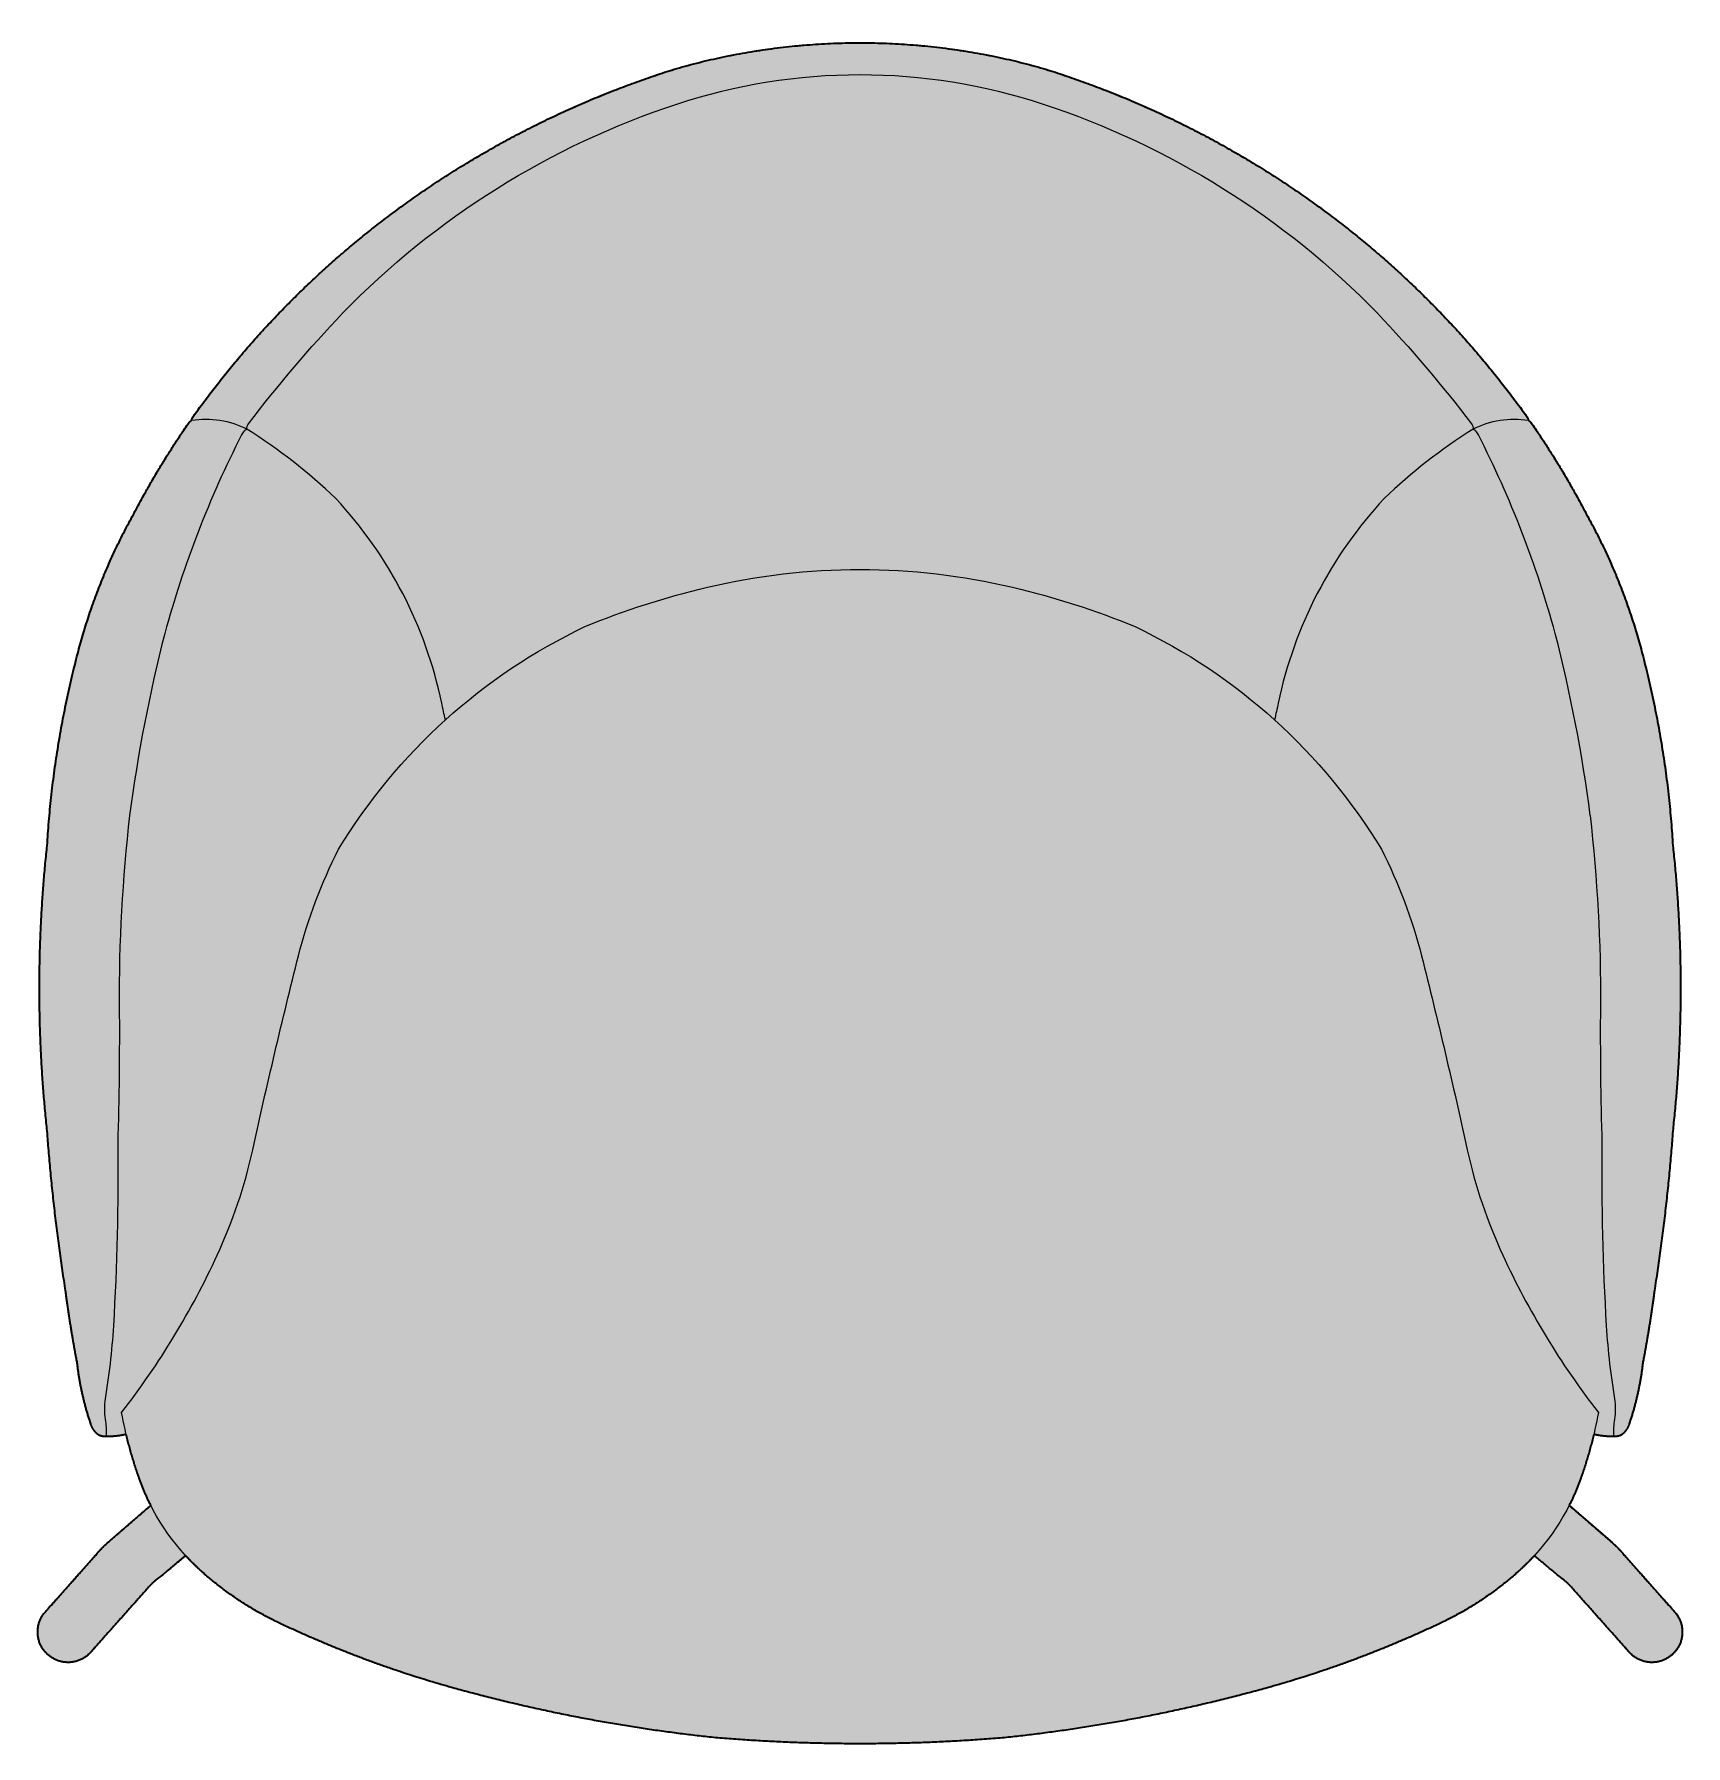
# Model space of a CAD drawing. Header units: millimetres. Extents: x 0 to 2098, y -1078 to 1488.
# Drawn here: x 60 to 930, y -1078 to -176 of the extents above; entities that cross this region are included whole.
import ezdxf

# ---------------------------------------------------------------- set-up
doc = ezdxf.new("R2010")
doc.units = ezdxf.units.MM
doc.layers.add('Blocks', color=7, linetype='Continuous')
doc.layers.add('Blocks$Fill', color=7, linetype='Continuous', true_color=0xffffff)
doc.layers.add('Blocks$Inner', color=7, linetype='Continuous', lineweight=25, true_color=0x007f00)
doc.layers.add('Blocks$Outline', color=7, linetype='Continuous', lineweight=35, true_color=0xff3f3f)

# ---------------------------------------------------------------- blocks, each defined once
blk = doc.blocks.new('Nest Easy Chair XL Top')
at = {"layer": 'Blocks$Fill'}
blk.add_hatch(color=256, dxfattribs=at).paths.add_polyline_path([(76.1, -335.31), (62.38, -346.76), (61.64, -347.3), (60.9, -347.85), (60.19, -348.43), (59.49, -349.03), (58.8, -349.65), (58.14, -350.29), (57.5, -350.95), (56.88, -351.63), (25.72, -386.62), (25.48, -386.87), (25.23, -387.12), (24.97, -387.36), (24.7, -387.6), (24.43, -387.83), (24.15, -388.06), (23.86, -388.29), (23.56, -388.51), (23.26, -388.72), (22.95, -388.93), (22.63, -389.14), (22.31, -389.33), (21.98, -389.52), (21.64, -389.71), (21.3, -389.88), (20.95, -390.05), (20.59, -390.21), (20.24, -390.37), (19.87, -390.51), (19.5, -390.65), (19.13, -390.78), (18.75, -390.9), (18.36, -391.01), (17.98, -391.11), (17.59, -391.2), (17.19, -391.28), (16.8, -391.35), (16.4, -391.41), (16, -391.46), (15.6, -391.51), (15.19, -391.54), (14.79, -391.56), (14.39, -391.57), (13.98, -391.57), (13.58, -391.56), (13.18, -391.54), (12.77, -391.51), (12.37, -391.47), (11.98, -391.42), (11.58, -391.36), (11.19, -391.3), (10.79, -391.22), (10.41, -391.13), (10.02, -391.03), (9.64, -390.93), (9.27, -390.81), (8.9, -390.69), (8.53, -390.56), (8.17, -390.42), (7.81, -390.27), (7.46, -390.11), (7.12, -389.95), (6.78, -389.78), (6.45, -389.6), (6.12, -389.42), (5.8, -389.23), (5.49, -389.03), (5.18, -388.83), (4.89, -388.62), (4.59, -388.41), (4.31, -388.19), (4.03, -387.97), (3.76, -387.75), (3.5, -387.52), (3.24, -387.28), (2.98, -387.04), (2.73, -386.79), (2.48, -386.53), (2.24, -386.27), (2, -385.99), (1.76, -385.71), (1.53, -385.43), (1.31, -385.13), (1.09, -384.83), (0.87, -384.52), (0.67, -384.2), (0.46, -383.88), (0.27, -383.55), (0.08, -383.21), (-0.1, -382.87), (-0.27, -382.52), (-0.44, -382.17), (-0.6, -381.81), (-0.75, -381.44), (-0.89, -381.07), (-1.02, -380.7), (-1.14, -380.32), (-1.26, -379.94), (-1.36, -379.55), (-1.46, -379.16), (-1.54, -378.77), (-1.62, -378.37), (-1.68, -377.97), (-1.74, -377.57), (-1.78, -377.17), (-1.82, -376.77), (-1.85, -376.36), (-1.86, -375.96), (-1.87, -375.56), (-1.86, -375.15), (-1.85, -374.75), (-1.82, -374.35), (-1.78, -373.95), (-1.74, -373.55), (-1.68, -373.16), (-1.62, -372.76), (-1.54, -372.37), (-1.46, -371.98), (-1.37, -371.6), (-1.27, -371.22), (-1.16, -370.85), (-1.04, -370.48), (-0.91, -370.11), (-0.77, -369.75), (-0.63, -369.39), (-0.48, -369.04), (-0.32, -368.7), (-0.16, -368.36), (0.02, -368.03), (0.2, -367.7), (0.38, -367.38), (0.57, -367.07), (0.77, -366.77), (0.97, -366.47), (1.18, -366.17), (1.39, -365.89), (1.6, -365.61), (1.82, -365.34), (29.7, -333.87), (30.44, -333.03), (31.19, -332.21), (31.96, -331.39), (32.75, -330.59), (33.55, -329.81), (34.36, -329.04), (35.18, -328.29), (36.02, -327.55), (57.72, -308.78), (56.01, -305.27), (54.42, -301.72), (52.96, -298.12), (51.61, -294.49), (49.67, -288.8), (47.89, -283.05), (46.26, -277.25), (44.79, -271.4), (43.49, -271.68), (42.18, -271.92), (40.87, -272.13), (39.55, -272.29), (38.23, -272.42), (36.9, -272.51), (35.58, -272.56), (34.25, -272.57), (34.06, -272.57), (33.86, -272.58), (33.67, -272.57), (33.47, -272.56), (33.28, -272.55), (33.08, -272.53), (32.89, -272.51), (32.7, -272.49), (32.5, -272.45), (32.31, -272.42), (32.12, -272.38), (31.93, -272.34), (31.74, -272.29), (31.55, -272.24), (31.37, -272.18), (31.18, -272.12), (31.05, -272.07), (30.92, -272.02), (30.79, -271.97), (30.66, -271.91), (30.54, -271.85), (30.41, -271.79), (30.29, -271.72), (30.17, -271.65), (30.05, -271.57), (29.93, -271.49), (29.82, -271.41), (29.7, -271.33), (29.59, -271.24), (29.49, -271.16), (29.38, -271.06), (29.28, -270.97), (29.03, -270.73), (28.79, -270.47), (28.55, -270.21), (28.32, -269.94), (28.1, -269.67), (27.88, -269.38), (27.68, -269.09), (27.48, -268.8), (27.3, -268.5), (27.12, -268.19), (26.95, -267.88), (26.79, -267.56), (26.64, -267.24), (26.51, -266.92), (26.38, -266.59), (26.26, -266.26), (24.98, -262.32), (23.8, -258.34), (22.73, -254.33), (21.76, -250.3), (20.91, -246.23), (20.16, -242.15), (19.52, -238.05), (18.99, -233.95), (15.63, -214.82), (12.83, -195.61), (9.73, -174.59), (7.08, -153.5), (4.87, -132.35), (3.11, -111.17), (1.34, -92.49), (0.07, -73.75), (-0.69, -54.97), (-0.94, -36.17), (-0.69, -17.37), (0.07, 1.41), (1.34, 20.15), (3.11, 38.83), (4.03, 51.63), (5.27, 64.42), (6.82, 77.19), (8.68, 89.91), (10.86, 102.59), (13.34, 115.2), (16.13, 127.74), (19.23, 140.2), (21.91, 149.84), (24.9, 159.41), (28.2, 168.89), (31.8, 178.26), (35.69, 187.51), (39.87, 196.63), (44.34, 205.61), (49.07, 214.42), (55.67, 226.53), (62.62, 238.44), (69.94, 250.13), (77.6, 261.59), (77.78, 261.8), (77.97, 262.01), (78.17, 262.21), (78.37, 262.41), (78.57, 262.6), (78.78, 262.79), (79, 262.97), (79.21, 263.15), (79.26, 263.31), (79.31, 263.46), (79.37, 263.62), (79.42, 263.78), (79.49, 263.93), (79.55, 264.08), (79.62, 264.24), (79.69, 264.39), (79.76, 264.54), (79.84, 264.69), (79.92, 264.83), (80, 264.98), (80.08, 265.12), (80.17, 265.26), (80.26, 265.4), (80.36, 265.53), (85.92, 273.14), (91.64, 280.65), (97.51, 288.06), (103.52, 295.35), (109.68, 302.54), (115.99, 309.6), (122.43, 316.55), (129.01, 323.37), (135.72, 330.06), (142.56, 336.61), (149.52, 343.03), (156.6, 349.31), (163.8, 355.45), (171.11, 361.44), (178.52, 367.28), (186.04, 372.96), (194.48, 379.09), (203.07, 385.05), (211.8, 390.84), (220.65, 396.45), (229.62, 401.88), (238.72, 407.12), (247.93, 412.17), (257.24, 417.02), (266.65, 421.68), (276.16, 426.14), (285.75, 430.4), (295.43, 434.45), (305.18, 438.29), (314.99, 441.92), (324.87, 445.35), (334.8, 448.56), (346.5, 451.68), (358.35, 454.42), (370.33, 456.75), (382.42, 458.67), (388.5, 459.47), (394.6, 460.17), (400.71, 460.76), (406.84, 461.24), (412.99, 461.62), (419.14, 461.89), (425.29, 462.05), (431.45, 462.1), (437.61, 462.05), (443.76, 461.89), (449.91, 461.62), (456.06, 461.24), (462.19, 460.76), (468.3, 460.17), (474.4, 459.47), (480.48, 458.67), (492.57, 456.75), (504.55, 454.42), (516.4, 451.68), (528.1, 448.56), (538.03, 445.35), (547.91, 441.92), (557.72, 438.29), (567.47, 434.45), (577.15, 430.4), (586.74, 426.14), (596.25, 421.68), (605.66, 417.02), (614.97, 412.17), (624.18, 407.12), (633.28, 401.88), (642.25, 396.45), (651.1, 390.84), (659.83, 385.05), (668.42, 379.09), (676.86, 372.96), (684.38, 367.28), (691.79, 361.44), (699.1, 355.45), (706.3, 349.31), (713.38, 343.03), (720.34, 336.61), (727.18, 330.06), (733.89, 323.37), (740.47, 316.55), (746.91, 309.6), (753.22, 302.54), (759.38, 295.35), (765.39, 288.06), (771.26, 280.65), (776.98, 273.14), (782.54, 265.53), (782.64, 265.4), (782.73, 265.26), (782.82, 265.12), (782.9, 264.98), (782.98, 264.83), (783.06, 264.69), (783.14, 264.54), (783.21, 264.39), (783.28, 264.24), (783.35, 264.08), (783.41, 263.93), (783.48, 263.78), (783.53, 263.62), (783.59, 263.46), (783.64, 263.31), (783.69, 263.15), (783.9, 262.97), (784.12, 262.79), (784.33, 262.6), (784.53, 262.41), (784.73, 262.21), (784.93, 262.01), (785.12, 261.8), (785.3, 261.59), (792.96, 250.13), (800.28, 238.44), (807.23, 226.53), (813.83, 214.42), (818.56, 205.61), (823.03, 196.63), (827.21, 187.51), (831.1, 178.26), (834.7, 168.89), (838, 159.41), (840.99, 149.84), (843.67, 140.2), (846.77, 127.74), (849.56, 115.2), (852.05, 102.59), (854.22, 89.91), (856.08, 77.19), (857.63, 64.42), (858.87, 51.63), (859.79, 38.83), (861.56, 20.15), (862.83, 1.41), (863.59, -17.37), (863.84, -36.17), (863.59, -54.97), (862.83, -73.75), (861.56, -92.49), (859.79, -111.17), (858.03, -132.35), (855.82, -153.5), (853.17, -174.59), (850.07, -195.61), (847.27, -214.82), (843.91, -233.95), (843.38, -238.05), (842.74, -242.15), (841.99, -246.23), (841.14, -250.3), (840.17, -254.33), (839.1, -258.34), (837.92, -262.32), (836.64, -266.26), (836.52, -266.59), (836.4, -266.92), (836.26, -267.24), (836.11, -267.56), (835.95, -267.88), (835.78, -268.19), (835.6, -268.5), (835.42, -268.8), (835.22, -269.09), (835.02, -269.38), (834.8, -269.67), (834.58, -269.94), (834.35, -270.21), (834.12, -270.47), (833.87, -270.73), (833.62, -270.97), (833.52, -271.06), (833.41, -271.16), (833.31, -271.24), (833.2, -271.33), (833.08, -271.41), (832.97, -271.49), (832.85, -271.57), (832.73, -271.65), (832.61, -271.72), (832.49, -271.79), (832.36, -271.85), (832.24, -271.91), (832.11, -271.97), (831.98, -272.02), (831.85, -272.07), (831.72, -272.12), (831.53, -272.18), (831.35, -272.24), (831.16, -272.29), (830.97, -272.34), (830.78, -272.38), (830.59, -272.42), (830.4, -272.45), (830.2, -272.49), (830.01, -272.51), (829.82, -272.53), (829.62, -272.55), (829.43, -272.56), (829.23, -272.57), (829.04, -272.58), (828.84, -272.57), (828.65, -272.57), (827.32, -272.56), (826, -272.51), (824.67, -272.42), (823.35, -272.29), (822.03, -272.13), (820.72, -271.92), (819.41, -271.68), (818.11, -271.4), (816.64, -277.25), (815.02, -283.05), (813.23, -288.8), (811.29, -294.49), (809.94, -298.12), (808.48, -301.72), (806.89, -305.27), (805.18, -308.78), (826.88, -327.55), (827.72, -328.29), (828.54, -329.04), (829.35, -329.81), (830.15, -330.59), (830.94, -331.39), (831.71, -332.21), (832.46, -333.03), (833.2, -333.87), (861.08, -365.34), (861.3, -365.61), (861.51, -365.89), (861.72, -366.17), (861.93, -366.47), (862.13, -366.77), (862.33, -367.07), (862.52, -367.38), (862.7, -367.7), (862.88, -368.03), (863.06, -368.36), (863.22, -368.7), (863.38, -369.04), (863.53, -369.39), (863.67, -369.75), (863.81, -370.11), (863.94, -370.48), (864.06, -370.85), (864.17, -371.22), (864.27, -371.6), (864.36, -371.98), (864.44, -372.37), (864.52, -372.76), (864.58, -373.16), (864.64, -373.55), (864.68, -373.95), (864.72, -374.35), (864.75, -374.75), (864.76, -375.15), (864.77, -375.56), (864.76, -375.96), (864.75, -376.36), (864.72, -376.77), (864.68, -377.17), (864.64, -377.57), (864.58, -377.97), (864.52, -378.37), (864.44, -378.77), (864.36, -379.16), (864.26, -379.55), (864.16, -379.94), (864.04, -380.32), (863.92, -380.7), (863.79, -381.07), (863.65, -381.44), (863.5, -381.81), (863.34, -382.17), (863.17, -382.52), (863, -382.87), (862.82, -383.21), (862.63, -383.55), (862.44, -383.88), (862.23, -384.2), (862.03, -384.52), (861.81, -384.83), (861.59, -385.13), (861.37, -385.43), (861.14, -385.71), (860.9, -385.99), (860.66, -386.27), (860.42, -386.53), (860.17, -386.79), (859.92, -387.04), (859.66, -387.28), (859.4, -387.52), (859.14, -387.75), (858.87, -387.97), (858.59, -388.19), (858.31, -388.41), (858.01, -388.62), (857.72, -388.83), (857.41, -389.03), (857.1, -389.23), (856.78, -389.42), (856.45, -389.6), (856.12, -389.78), (855.78, -389.95), (855.44, -390.11), (855.09, -390.27), (854.73, -390.42), (854.37, -390.56), (854, -390.69), (853.63, -390.81), (853.26, -390.93), (852.88, -391.03), (852.49, -391.13), (852.11, -391.22), (851.71, -391.3), (851.32, -391.36), (850.93, -391.42), (850.53, -391.47), (850.13, -391.51), (849.72, -391.54), (849.32, -391.56), (848.92, -391.57), (848.51, -391.57), (848.11, -391.56), (847.71, -391.54), (847.3, -391.51), (846.9, -391.46), (846.5, -391.41), (846.1, -391.35), (845.71, -391.28), (845.31, -391.2), (844.92, -391.11), (844.54, -391.01), (844.15, -390.9), (843.77, -390.78), (843.4, -390.65), (843.03, -390.51), (842.67, -390.37), (842.31, -390.21), (841.95, -390.05), (841.6, -389.88), (841.26, -389.71), (840.92, -389.52), (840.59, -389.33), (840.27, -389.14), (839.95, -388.93), (839.64, -388.72), (839.34, -388.51), (839.04, -388.29), (838.75, -388.06), (838.47, -387.83), (838.2, -387.6), (837.93, -387.36), (837.67, -387.12), (837.42, -386.87), (837.18, -386.62), (806.02, -351.63), (805.4, -350.95), (804.76, -350.29), (804.1, -349.65), (803.41, -349.03), (802.71, -348.43), (802, -347.85), (801.26, -347.3), (800.52, -346.76), (786.8, -335.31), (784.93, -337.3), (783.02, -339.24), (781.06, -341.14), (779.08, -342.98), (776.74, -345.06), (774.36, -347.1), (771.95, -349.1), (769.49, -351.05), (767, -352.96), (764.48, -354.83), (761.92, -356.64), (759.32, -358.42), (756.7, -360.14), (754.04, -361.81), (751.35, -363.44), (748.64, -365.02), (745.9, -366.54), (743.13, -368.01), (740.34, -369.43), (737.53, -370.8), (726.33, -375.97), (715.02, -380.9), (703.6, -385.58), (692.08, -390.02), (680.47, -394.21), (668.77, -398.14), (656.99, -401.82), (645.14, -405.24), (628.22, -409.73), (611.2, -413.88), (594.1, -417.67), (576.91, -421.11), (559.65, -424.19), (542.34, -426.92), (524.98, -429.28), (507.59, -431.28), (488.6, -432.67), (469.57, -433.67), (450.52, -434.26), (431.45, -434.46), (412.38, -434.26), (393.33, -433.67), (374.3, -432.67), (355.31, -431.28), (337.92, -429.28), (320.56, -426.92), (303.25, -424.19), (285.99, -421.11), (268.81, -417.67), (251.7, -413.88), (234.68, -409.73), (217.76, -405.24), (205.91, -401.82), (194.13, -398.14), (182.43, -394.21), (170.82, -390.02), (159.3, -385.58), (147.88, -380.9), (136.57, -375.97), (125.37, -370.8), (122.56, -369.43), (119.77, -368.01), (117, -366.54), (114.26, -365.02), (111.55, -363.44), (108.86, -361.81), (106.21, -360.14), (103.58, -358.42), (100.98, -356.64), (98.42, -354.83), (95.9, -352.96), (93.41, -351.05), (90.95, -349.1), (88.54, -347.1), (86.16, -345.06), (83.83, -342.98), (81.84, -341.14), (79.88, -339.24), (77.97, -337.3)], flags=0)
at = {"layer": 'Blocks$Inner'}
for p, q in [((36.02, -327.55), (57.72, -308.78)), ((826.88, -327.55), (805.18, -308.78)), ((1.82, -365.34), (29.7, -333.87)), ((76.1, -335.31), (62.38, -346.76)), ((786.8, -335.31), (800.52, -346.76)), ((861.08, -365.34), (833.2, -333.87)), ((56.88, -351.63), (25.72, -386.62)), ((806.02, -351.63), (837.18, -386.62))]:
    blk.add_line(p, q, dxfattribs=at)
for centre, radius, start, end in [((431.45, 110.59), 351.51, 74.04144, 105.95856), ((483.34, -27.95), 499.13, 107.31356, 126.55955), ((379.56, -27.95), 499.13, 53.44045, 72.68644), ((475.78, -17.75), 486.42, 126.55955, 144.38169), ((387.12, -17.75), 486.42, 35.61831, 53.44045), ((86.94, 260.92), 8.04, 144.94026, 163.89281), ((775.96, 260.92), 8.04, 16.10719, 35.05974), ((589.28, 8.17), 543.23, 152.91965, 164.77655), ((110.92, 253.28), 5.75, 115.9328, 157.60369), ((-47.36, 10.51), 292.81, 46.22455, 57.86078), ((910.26, 10.51), 292.81, 122.13922, 133.77545), ((751.98, 253.28), 5.75, 22.39631, 64.0672), ((273.62, 8.17), 543.23, 15.22345, 27.08035), ((-10.56, 67.75), 226.39, 11.81428, 42.92667), ((873.46, 67.75), 226.39, 137.07333, 168.18572), ((839.59, -48.36), 799.68, 165.57793, 172.58328), ((23.31, -48.36), 799.68, 7.41672, 14.42207), ((861.35, -39.9), 820.25, 173.36524, 180.41216), ((1.55, -39.9), 820.25, 359.58784, 6.63476), ((-153.6, -63.12), 271.36, 335.21566, 347.61361), ((1016.5, -63.12), 271.36, 192.38639, 204.78434), ((-297.58, 3.36), 429.96, 322.24862, 335.21566), ((1160.48, 3.36), 429.96, 204.78434, 217.75138), ((70.23, -257.69), 36.96, 174.21068, 190.88768), ((792.67, -257.69), 36.96, 349.11232, 5.78932), ((34.52, -226.77), 45.8, 269.67147, 282.9582), ((828.38, -226.77), 45.8, 257.0418, 270.32853), ((786.47, -374.28), 61.78, 40.84871, 49.15129), ((79.92, -372.14), 30.85, 124.63525, 138.3171), ((848.76, -375.56), 16.01, 223.6871, 39.67887)]:
    blk.add_arc(centre, radius, start, end, dxfattribs=at)
at = {"layer": 'Blocks$Inner', "extrusion": (0, 0, -1)}
for centre, radius, start, end in [((-431.45, 137.4), 307.95, 71.72352, 108.27648), ((-471.74, 15.41), 436.42, 44.19369, 71.72352), ((-391.16, 15.41), 436.42, 108.27648, 135.80631), ((-691.61, -183.66), 732.91, 37.38051, 43.36981), ((-171.29, -183.66), 732.91, 136.63019, 142.61949), ((-85.99, 254.52), 10.97, 40.08954, 51.83582), ((-86.72, 216.74), 47.01, 80.81463, 117.46819), ((-776.18, 216.74), 47.01, 62.53181, 99.18537), ((-776.91, 254.52), 10.97, 128.16418, 139.91046), ((-453.39, 2.07), 456.69, 27.70861, 34.62777), ((-112.45, 258.83), 4.06, 354.65695, 37.38051), ((-750.45, 258.83), 4.06, 142.61949, 185.34305), ((-409.51, 2.07), 456.69, 145.37223, 152.29139), ((-325.73, 60.06), 316.81, 14.6531, 29.16016), ((-537.17, 60.06), 316.81, 150.83984, 165.3469), ((-431.42, -164.78), 349.31, 76.70086, 103.29914), ((-449.42, -240.92), 427.55, 67.60363, 76.70086), ((-413.48, -240.92), 427.55, 103.29914, 112.39637), ((-417.23, -120.66), 304.52, 31.18367, 64.58073), ((-445.67, -120.66), 304.52, 115.41927, 148.81633), ((-526.33, 7.61), 524.15, 3.4146, 14.6531), ((-336.57, 7.61), 524.15, 165.3469, 176.5854), ((-570.27, 189.24), 367.01, 346.76718, 348.18572), ((-292.63, 189.24), 367.01, 191.81428, 193.23282), ((-695.77, -36.17), 696.71, 353.82021, 6.17979), ((-393.81, -84.32), 266.34, 14.16717, 27.10176), ((-469.09, -84.32), 266.34, 152.89824, 165.83283), ((-167.13, -36.17), 696.71, 173.82021, 186.17979), ((-3411.28, -846.02), 3378.47, 12.38639, 14.16717), ((2548.38, -846.02), 3378.47, 165.83283, 167.61361), ((1922.71, -59.93), 1963.88, 179.58784, 181.70579), ((-2785.61, -59.93), 1963.88, 358.29421, 0.41216), ((-1005.17, -38.54), 1004.69, 351.00559, 355.85444), ((142.27, -38.54), 1004.69, 184.14556, 188.99441), ((1266.36, -134.96), 1306.77, 179.27371, 183.47754), ((-2129.26, -134.96), 1306.77, 356.52246, 0.72629), ((-667.08, -110.23), 659.79, 349.19294, 352.56473), ((-195.82, -110.23), 659.79, 187.43527, 190.80706), ((337.53, -191.4), 376.23, 183.47754, 189.57192), ((-1200.43, -191.4), 376.23, 350.42808, 356.52246), ((-173.95, -216.05), 155.99, 341.22496, 353.41369), ((-688.95, -216.05), 155.99, 186.58631, 198.77504), ((-259.27, -220.53), 220.43, 340.39423, 349.71804), ((-603.63, -220.53), 220.43, 190.28196, 199.60577), ((-37.29, -262.51), 11.66, 313.44347, 341.22496), ((54.86, -272.17), 89.12, 175.17116, 180.25496), ((-917.76, -272.17), 89.12, 359.74504, 4.82884), ((-825.61, -262.51), 11.66, 198.77504, 226.55653), ((-32.86, -267.19), 5.21, 288.8068, 313.44347), ((-33.93, -264.08), 8.5, 267.83028, 288.88589), ((-828.97, -264.08), 8.5, 251.11411, 272.16972), ((-830.04, -267.19), 5.21, 226.55653, 251.1932), ((-163.46, -255.14), 118.57, 312.19462, 340.61571), ((-699.44, -255.14), 118.57, 199.38429, 227.80538), ((-76.43, -374.28), 61.78, 40.84871, 49.15129), ((-198.88, -216.07), 171.3, 295.41124, 312.19462), ((-664.02, -216.07), 171.3, 227.80538, 244.58876), ((-782.98, -372.14), 30.85, 124.63525, 138.3171), ((-14.14, -375.56), 16.01, 223.6871, 39.67887), ((-369.61, 143.31), 569.17, 285.47403, 295.41124), ((-493.29, 143.31), 569.17, 244.58876, 254.52597), ((-443.17, 409.02), 844.88, 275.96898, 285.47403), ((-419.73, 409.02), 844.88, 254.52597, 264.03102), ((-431.45, 477.72), 912.19, 265.21207, 274.78793)]:
    blk.add_arc(centre, radius, start, end, dxfattribs=at)
at = {"layer": 'Blocks$Outline'}
for points, weights, knots in [([(79.21, 263.15), (79.59, 264.44), (80.36, 265.53), (124.77, 327.53), (186.04, 372.96), (254.01, 423.37), (334.8, 448.56), (431.45, 476.19), (528.1, 448.56), (608.89, 423.37), (676.86, 372.96), (738.13, 327.53), (782.54, 265.53), (783.31, 264.44), (783.69, 263.15)], [1, 0.986353856808, 1, 0.987929958547, 1, 0.985929031966, 1, 0.961460821009, 1, 0.985929031966, 1, 0.987929958547, 1, 0.986353856808, 1], [-1970.320057, -1970.320057, -1970.320057, -1967.661743, -1967.661743, -1816.357501, -1816.357501, -1648.698072, -1648.698072, -1452.88374, -1452.88374, -1285.22431, -1285.22431, -1133.920069, -1133.920069, -1131.261755, -1131.261755, -1131.261755]), ([(34.25, -272.57), (32.68, -272.63), (31.18, -272.12), (30.11, -271.75), (29.28, -270.97), (27.19, -268.99), (26.26, -266.26), (20.9, -250.49), (18.99, -233.95), (15.35, -214.87), (12.83, -195.61), (6.18, -153.6), (3.11, -111.17), (-5.01, -36.17), (3.11, 38.83), (6.18, 90.31), (19.23, 140.2), (29.43, 179.21), (49.07, 214.42), (61.91, 238.87), (77.6, 261.59), (78.33, 262.45), (79.21, 263.15)], [1, 0.983166346839, 1, 0.976977340609, 1, 0.97075528579, 1, 0.994348388149, 1, 0.99956713331, 1, 0.99910489062, 1, 0.994189001177, 1, 0.99519455229, 1, 0.991997179425, 1, 0.998177621447, 1, 0.99475089929, 1], [2542.814917, 2542.814917, 2542.814917, 2545.937105, 2545.937105, 2548.175871, 2548.175871, 2553.827171, 2553.827171, 2587.011341, 2587.011341, 2625.839208, 2625.839208, 2710.864579, 2710.864579, 2861.155805, 2861.155805, 2963.967087, 2963.967087, 3044.181181, 3044.181181, 3099.332244, 3099.332244, 3101.581812, 3101.581812, 3101.581812]), ([(783.69, 263.15), (784.57, 262.45), (785.3, 261.59), (800.99, 238.87), (813.83, 214.42), (833.47, 179.21), (843.67, 140.2), (856.72, 90.31), (859.79, 38.83), (867.91, -36.17), (859.79, -111.17), (856.72, -153.6), (850.07, -195.61), (847.55, -214.87), (843.91, -233.95), (842, -250.49), (836.64, -266.26), (835.71, -268.99), (833.62, -270.97), (832.79, -271.75), (831.72, -272.12), (830.22, -272.63), (828.65, -272.57)], [1, 0.99475089929, 1, 0.998177621447, 1, 0.991997179425, 1, 0.99519455229, 1, 0.994189001177, 1, 0.99910489062, 1, 0.99956713331, 1, 0.994348388149, 1, 0.97075528579, 1, 0.976977340609, 1, 0.983166346839, 1], [0, 0, 0, 2.249567, 2.249567, 57.40063, 57.40063, 137.614724, 137.614724, 240.426006, 240.426006, 390.717233, 390.717233, 475.742604, 475.742604, 514.57047, 514.57047, 547.754641, 547.754641, 553.40594, 553.40594, 555.644706, 555.644706, 558.766894, 558.766894, 558.766894]), ([(57.72, -308.78), (54.2, -301.84), (51.61, -294.49), (47.57, -283.13), (44.79, -271.4)], [0.988067888452, 0.991878321406, 1, 0.997778692197, 0.998540260226], [1435.00505, 1435.00505, 1435.00505, 1450.616074, 1450.616074, 1474.700937, 1474.700937, 1474.700937]), ([(818.11, -271.4), (815.33, -283.13), (811.29, -294.49), (808.7, -301.84), (805.18, -308.78)], [0.998540260226, 0.997778692197, 1, 0.991878321406, 0.988067888452], [578.331758, 578.331758, 578.331758, 602.416622, 602.416622, 618.027645, 618.027645, 618.027645]), ([(76.1, -335.31), (69.24, -341.03), (62.38, -346.76), (59.34, -348.87), (56.88, -351.63), (41.3, -369.12), (25.72, -386.62), (15.04, -397.8), (3.5, -387.52), (-8.05, -377.24), (1.82, -365.34), (15.76, -349.61), (29.7, -333.87), (32.63, -330.48), (36.02, -327.55), (46.87, -318.17), (57.72, -308.78)], [1, 1, 1, 0.99288067377, 1, 1, 1, 0.719364743499, 1, 0.719364743499, 1, 1, 1, 0.997376386235, 1, 1, 1], [0, 0, 0, 17.871058, 17.871058, 25.237838, 25.237838, 72.090246, 72.090246, 96.678373, 96.678373, 121.2665, 121.2665, 163.307336, 163.307336, 172.259453, 172.259453, 200.944283, 200.944283, 200.944283]), ([(805.18, -308.78), (816.03, -318.17), (826.88, -327.55), (830.27, -330.48), (833.2, -333.87), (847.14, -349.61), (861.08, -365.34), (870.95, -377.24), (859.4, -387.52), (847.86, -397.8), (837.18, -386.62), (821.6, -369.12), (806.02, -351.63), (803.56, -348.87), (800.52, -346.76), (793.66, -341.03), (786.8, -335.31)], [1, 1, 1, 0.997376386235, 1, 1, 1, 0.719364743499, 1, 0.719364743499, 1, 1, 1, 0.99288067377, 1, 1, 1], [-200.944283, -200.944283, -200.944283, -172.259453, -172.259453, -163.307336, -163.307336, -121.2665, -121.2665, -96.678373, -96.678373, -72.090246, -72.090246, -25.237838, -25.237838, -17.871058, -17.871058, 0, 0, 0]), ([(786.8, -335.31), (783.11, -339.32), (779.08, -342.98), (760.35, -359.96), (737.53, -370.8), (692.83, -392.03), (645.14, -405.24), (577.45, -423.98), (507.59, -431.28), (431.45, -437.66), (355.31, -431.28), (285.45, -423.98), (217.76, -405.24), (170.07, -392.03), (125.37, -370.8), (102.55, -359.96), (83.83, -342.98), (79.79, -339.32), (76.1, -335.31)], [0.990727192016, 0.994302908072, 1, 0.989293518083, 1, 0.996242303535, 1, 0.996561850358, 1, 0.996510465979, 1, 0.996561850358, 1, 0.996242303535, 1, 0.989293518083, 1, 0.994302908072, 0.990727192016], [650.283207, 650.283207, 650.283207, 661.233829, 661.233829, 711.413038, 711.413038, 810.128786, 810.128786, 950.289454, 950.289454, 1102.743241, 1102.743241, 1242.903909, 1242.903909, 1341.619657, 1341.619657, 1391.798866, 1391.798866, 1402.749488, 1402.749488, 1402.749488])]:
    blk.add_rational_spline(points, weights, degree=2, knots=knots, dxfattribs=at)
for points in [[(44.79, -271.4), (39.59, -272.6), (34.25, -272.57)], [(828.65, -272.57), (823.31, -272.6), (818.11, -271.4)]]:
    blk.add_rational_spline(points, [1, 0.993285490439, 1], degree=2, dxfattribs=at)

msp = doc.modelspace()

# ---------------------------------------------------------------- block references
at = {"layer": 'Blocks'}
msp.add_blockref('Nest Easy Chair XL Top', (63.81, -642.78), dxfattribs=at)

doc.saveas('drawing.dxf')
